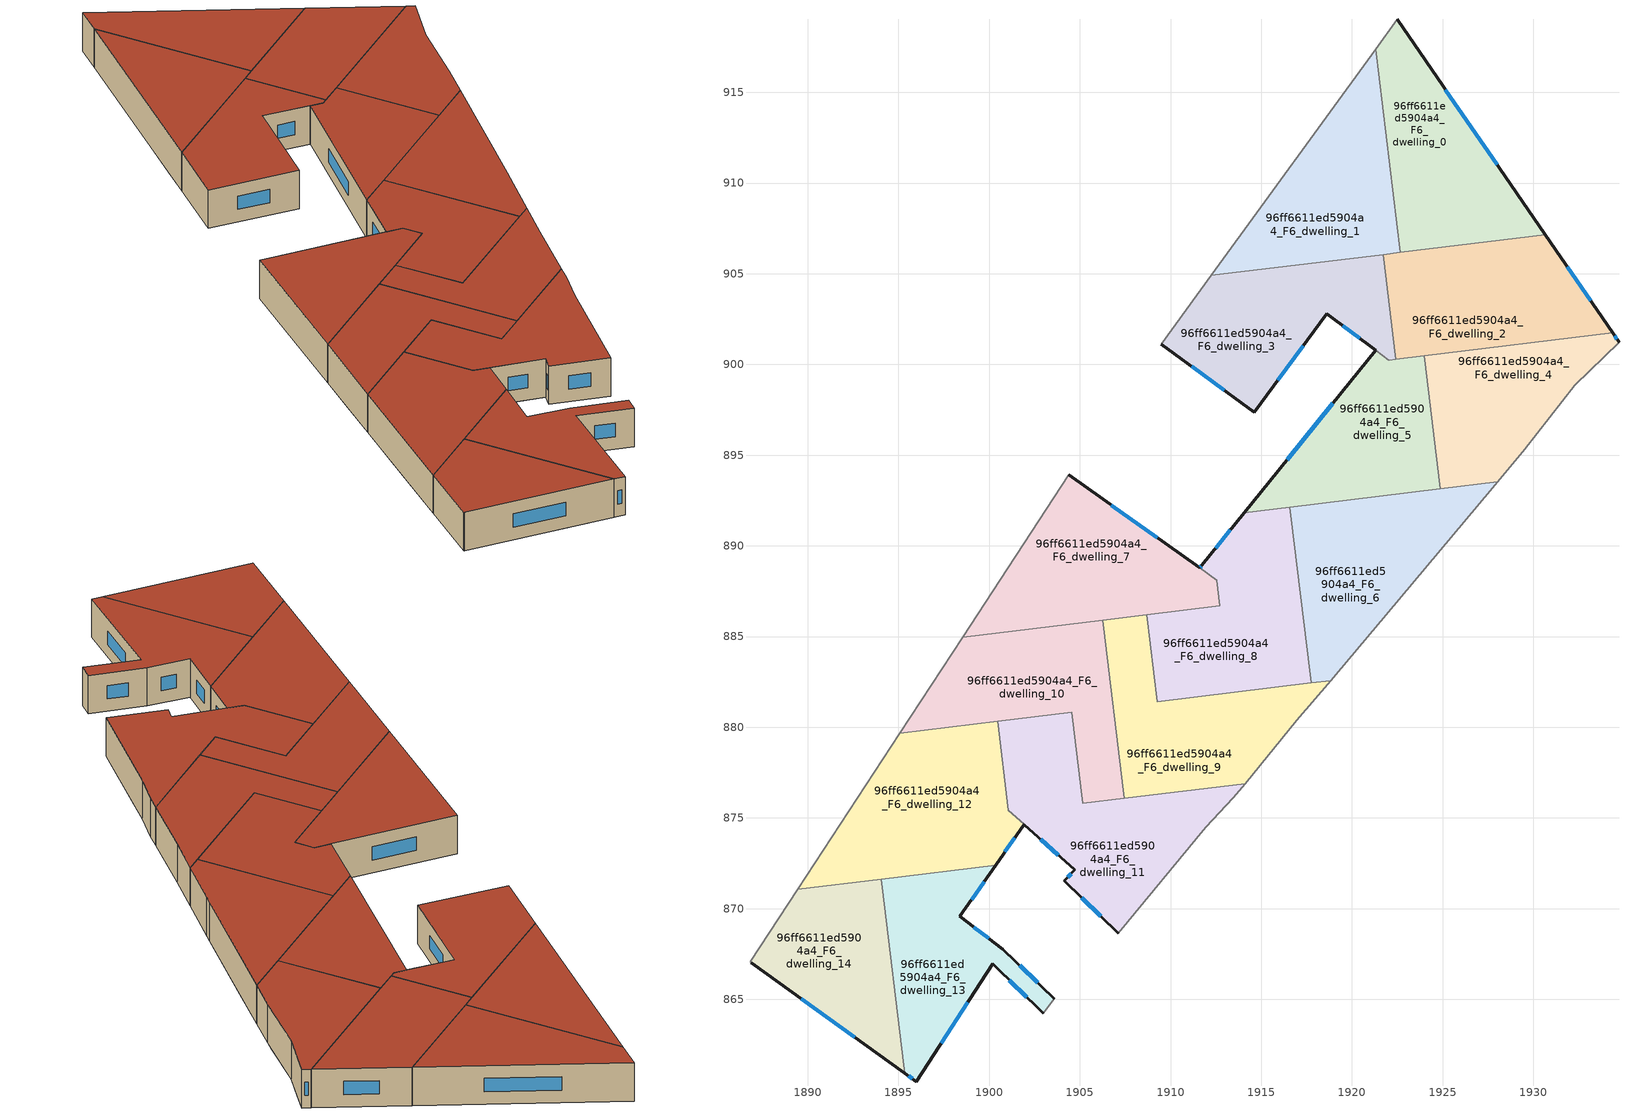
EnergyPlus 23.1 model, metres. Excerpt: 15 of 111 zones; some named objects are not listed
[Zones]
96ff6611ed5904a4_F6_dwelling_0
 floor to 96ff6611ed5904a4_F5_dwelling_0 (EU_floor_Construction): 1926.45,913.25 1930.65,907.14 1924.36,906.38 1922.68,907.47 z18
 floor to 96ff6611ed5904a4_F5_dwelling_1 (EU_floor_Construction): 1922.49,919.01 1926.45,913.25 1922.68,907.47 1922.49,907.6 1921.3,917.37 z18
 floor to 96ff6611ed5904a4_F5_dwelling_3 (EU_floor_Construction): 1924.36,906.38 1922.66,906.17 1922.49,907.6 z18
 wall outside (EU_wall_Construction): 1930.65,907.14 1922.49,919.01 z18:21
 wall adiabatic (EU_wall_Construction): 1922.49,919.01 1921.3,917.37 z18:21
 wall to 96ff6611ed5904a4_F6_dwelling_1 (EU_wall_Construction): 1921.3,917.37 1922.66,906.17 z18:21
 wall to 96ff6611ed5904a4_F6_dwelling_2 (EU_wall_Construction): 1922.66,906.17 1930.65,907.14 z18:21
 window (EU_Window_Construction): 1928,911 1925.14,915.15 z18.98:20.02
 roof outside (EU_roof_Construction): 1930.65,907.14 1922.49,919.01 1921.3,917.37 1922.66,906.17 z21
96ff6611ed5904a4_F6_dwelling_1
 floor to 96ff6611ed5904a4_F5_dwelling_3 (EU_floor_Construction): 1922.49,907.6 1922.66,906.17 1915.72,905.33 1913.58,906.73 1916.87,911.27 z18
 floor to 96ff6611ed5904a4_F5_dwelling_5 (EU_floor_Construction): 1915.72,905.33 1912.25,904.91 1913.58,906.73 z18
 floor to 96ff6611ed5904a4_F5_dwelling_1 (EU_floor_Construction): 1921.3,917.37 1922.49,907.6 1916.87,911.27 z18
 wall adiabatic (EU_wall_Construction): 1921.3,917.37 1912.25,904.91 z18:21
 wall to 96ff6611ed5904a4_F6_dwelling_3 (EU_wall_Construction): 1912.25,904.91 1921.72,906.06 z18:21
 wall to 96ff6611ed5904a4_F6_dwelling_2 (EU_wall_Construction): 1921.72,906.06 1922.66,906.17 z18:21
 roof outside (EU_roof_Construction): 1922.66,906.17 1921.3,917.37 1912.25,904.91 z21
96ff6611ed5904a4_F6_dwelling_10
 floor to 96ff6611ed5904a4_F5_dwelling_11 (EU_floor_Construction): 1906.53,883.69 1906.76,881.82 1904.79,878.81 1904.55,880.83 1899.96,880.28 1896.81,882.33 1898.55,884.97 1903.62,885.59 z18
 floor to 96ff6611ed5904a4_F5_dwelling_13 (EU_floor_Construction): 1899.96,880.28 1895.08,879.68 1896.81,882.33 z18
 floor to 96ff6611ed5904a4_F5_dwelling_9 (EU_floor_Construction): 1906.26,885.91 1906.53,883.69 1903.62,885.59 z18
 floor to 96ff6611ed5904a4_F5_dwelling_10 (EU_floor_Construction): 1906.76,881.82 1907.46,876.08 1906.54,875.97 1905.02,876.97 1904.79,878.81 z18
 floor adiabatic (EU_floor_Construction): 1906.54,875.97 1905.16,875.8 1905.02,876.97 z18
 wall adiabatic (EU_wall_Construction): 1898.55,884.97 1895.08,879.68 z18:21
 wall to 96ff6611ed5904a4_F6_dwelling_9 (EU_wall_Construction): 1907.46,876.08 1906.26,885.91 z18:21
 wall to 96ff6611ed5904a4_F6_dwelling_11 (EU_wall_Construction): 1900.47,880.34 1904.55,880.83 1905.16,875.8 1907.46,876.08 z18:21
 wall to 96ff6611ed5904a4_F6_dwelling_7 (EU_wall_Construction): 1906.26,885.91 1898.55,884.97 z18:21
 wall to 96ff6611ed5904a4_F6_dwelling_12 (EU_wall_Construction): 1895.08,879.68 1900.46,880.34 z18:21
 roof outside (EU_roof_Construction): 1907.46,876.08 1906.26,885.91 1898.55,884.97 1895.08,879.68 1904.55,880.83 1905.16,875.8 z21
96ff6611ed5904a4_F6_dwelling_11
 floor to 96ff6611ed5904a4_F5_dwelling_12 (EU_floor_Construction): 1906.54,875.97 1910.84,873.16 1907.11,868.65 1904.13,871.53 1904.72,872.13 1901.06,875.42 1900.89,876.86 1902.17,878.83 1905.02,876.97 1905.16,875.8 z18
 floor to 96ff6611ed5904a4_F5_dwelling_10 (EU_floor_Construction): 1914.1,876.89 1913.47,876.11 1911.95,874.49 1910.84,873.16 1906.54,875.97 z18; 1904.79,878.81 1905.02,876.97 1904.02,877.62 z18
 floor to 96ff6611ed5904a4_F5_dwelling_11 (EU_floor_Construction): 1904.55,880.83 1904.79,878.81 1904.02,877.62 1900.52,879.91 1900.46,880.34 z18
 floor to 96ff6611ed5904a4_F5_dwelling_13 (EU_floor_Construction): 1902.17,878.83 1900.89,876.86 1900.52,879.91 z18
 wall outside (EU_wall_Construction): 1901.93,874.64 1904.72,872.13 1904.13,871.53 1907.11,868.65 z18:21
 wall adiabatic (EU_wall_Construction): 1907.11,868.65 1911.95,874.49 1913.47,876.11 1914.1,876.89 z18:21
 wall to 96ff6611ed5904a4_F6_dwelling_12 (EU_wall_Construction): 1901.06,875.42 1901.93,874.64 / 1900.46,880.34 1901.06,875.43 z18:21
 wall to 96ff6611ed5904a4_F6_dwelling_9 (EU_wall_Construction): 1914.1,876.89 1907.46,876.08 z18:21
 window (EU_Window_Construction): 1905.1,870.6 1906.14,869.59 / 1904.53,871.94 1904.32,871.73 / 1902.84,873.83 1903.81,872.95 z18.98:20.02
 roof outside (EU_roof_Construction): 1911.95,874.49 1913.47,876.11 1914.1,876.89 1905.16,875.8 1904.55,880.83 1900.46,880.34 1901.06,875.43 1904.72,872.13 1904.13,871.53 1907.11,868.65 z21
96ff6611ed5904a4_F6_dwelling_12
 floor to 96ff6611ed5904a4_F5_dwelling_13 (EU_floor_Construction): 1900.52,879.91 1900.89,876.86 1897.76,872.08 1896.84,871.97 1892.07,875.08 1895.08,879.68 1899.96,880.28 z18
 floor to 96ff6611ed5904a4_F5_dwelling_12 (EU_floor_Construction): 1900.89,876.86 1901.06,875.42 1901.93,874.64 1900.36,872.39 1897.76,872.08 z18
 floor to 96ff6611ed5904a4_F5_dwelling_15 (EU_floor_Construction): 1896.84,871.97 1889.44,871.07 1892.07,875.08 z18
 floor to 96ff6611ed5904a4_F5_dwelling_11 (EU_floor_Construction): 1900.46,880.34 1900.52,879.91 1899.96,880.28 z18
 wall outside (EU_wall_Construction): 1900.36,872.39 1901.93,874.64 z18:21
 wall adiabatic (EU_wall_Construction): 1895.08,879.68 1889.44,871.07 z18:21
 wall to 96ff6611ed5904a4_F6_dwelling_13 (EU_wall_Construction): 1894.05,871.63 1900.36,872.39 z18:21
 wall to 96ff6611ed5904a4_F6_dwelling_14 (EU_wall_Construction): 1889.44,871.07 1894.05,871.63 z18:21
 window (EU_Window_Construction): 1900.87,873.13 1901.42,873.91 z18.98:20.02
 roof outside (EU_roof_Construction): 1900.36,872.39 1901.93,874.64 1901.06,875.42 1900.46,880.34 1895.08,879.68 1889.44,871.07 z21
96ff6611ed5904a4_F6_dwelling_13
 floor to 96ff6611ed5904a4_F5_dwelling_14 (EU_floor_Construction): 1899.05,870.52 1898.39,869.57 1900.75,867.77 1903.6,865.02 1902.97,864.23 1900.21,866.95 1895.98,860.47 1895.35,860.93 1894.46,868.3 1896.85,871.96 z18
 floor to 96ff6611ed5904a4_F5_dwelling_13 (EU_floor_Construction): 1897.76,872.08 1897.43,871.58 1896.84,871.97 z18
 floor to 96ff6611ed5904a4_F5_dwelling_12 (EU_floor_Construction): 1900.36,872.39 1899.05,870.52 1897.43,871.58 1897.76,872.08 z18
 floor to 96ff6611ed5904a4_F5_dwelling_15 (EU_floor_Construction): 1896.85,871.96 1894.46,868.3 1894.05,871.63 1896.84,871.97 z18
 wall outside (EU_wall_Construction): 1895.35,860.93 1895.98,860.47 1900.21,866.95 1902.97,864.23 / 1903.6,865.02 1900.75,867.77 1898.39,869.57 1900.36,872.39 z18:21
 wall adiabatic (EU_wall_Construction): 1902.97,864.23 1903.6,865.02 z18:21
 wall to 96ff6611ed5904a4_F6_dwelling_14 (EU_wall_Construction): 1894.05,871.63 1895.35,860.93 z18:21
 window (EU_Window_Construction): 1901.11,866.07 1902.08,865.12 / 1897.35,862.58 1898.83,864.85 / 1895.56,860.78 1895.78,860.62 / 1899.03,870.49 1899.72,871.48 / 1899.98,868.36 1899.16,868.99 / 1902.67,865.92 1901.68,866.88 z18.98:20.02
 roof outside (EU_roof_Construction): 1902.97,864.23 1903.6,865.02 1900.75,867.77 1898.39,869.57 1900.36,872.39 1894.05,871.63 1895.35,860.93 1895.98,860.47 1900.21,866.95 z21
96ff6611ed5904a4_F6_dwelling_14
 floor to 96ff6611ed5904a4_F5_dwelling_15 (EU_floor_Construction): 1894.05,871.63 1894.46,868.3 1891.46,863.72 1886.82,867.07 1889.44,871.07 z18
 floor to 96ff6611ed5904a4_F5_dwelling_14 (EU_floor_Construction): 1894.46,868.3 1895.35,860.93 1891.46,863.72 z18
 wall outside (EU_wall_Construction): 1886.89,867.01 1895.35,860.93 z18:21
 wall adiabatic (EU_wall_Construction): 1889.44,871.07 1886.82,867.07 1886.89,867.01 z18:21
 window (EU_Window_Construction): 1889.64,865.03 1892.6,862.91 z18.98:20.02
 roof outside (EU_roof_Construction): 1895.35,860.93 1894.05,871.63 1889.44,871.07 1886.82,867.07 1886.89,867.01 z21
96ff6611ed5904a4_F6_dwelling_2
 floor to 96ff6611ed5904a4_F5_dwelling_3 (EU_floor_Construction): 1925.04,905.93 1922.26,901.67 1921.72,906.06 1924.36,906.38 z18
 floor to 96ff6611ed5904a4_F5_dwelling_0 (EU_floor_Construction): 1930.65,907.14 1934.37,901.74 1931.91,901.44 1924.36,906.38 z18
 floor to 96ff6611ed5904a4_F5_dwelling_2 (EU_floor_Construction): 1931.91,901.44 1923.27,900.39 1922.34,901.01 1922.26,901.67 1925.04,905.93 z18
 floor to 96ff6611ed5904a4_F5_dwelling_4 (EU_floor_Construction): 1923.27,900.39 1922.42,900.29 1922.34,901 z18
 wall outside (EU_wall_Construction): 1934.37,901.74 1930.65,907.14 z18:21
 wall to 96ff6611ed5904a4_F6_dwelling_3 (EU_wall_Construction): 1921.72,906.06 1922.42,900.29 z18:21
 wall to 96ff6611ed5904a4_F6_dwelling_4 (EU_wall_Construction): 1923.97,900.48 1934.37,901.74 z18:21
 wall to 96ff6611ed5904a4_F6_dwelling_5 (EU_wall_Construction): 1922.42,900.29 1923.97,900.48 z18:21
 window (EU_Window_Construction): 1933.16,903.5 1931.86,905.39 z18.98:20.02
 roof outside (EU_roof_Construction): 1934.37,901.74 1930.65,907.14 1921.72,906.06 1922.42,900.29 z21
96ff6611ed5904a4_F6_dwelling_3
 floor to 96ff6611ed5904a4_F5_dwelling_5 (EU_floor_Construction): 1918.94,903.22 1914.61,897.37 1909.5,901.11 1912.25,904.91 1915.72,905.33 z18
 floor to 96ff6611ed5904a4_F5_dwelling_4 (EU_floor_Construction): 1922.34,901 1922.42,900.29 1922.04,900.24 1921.31,900.78 1921.79,901.36 z18
 floor to 96ff6611ed5904a4_F5_dwelling_3 (EU_floor_Construction): 1921.72,906.06 1922.26,901.67 1921.98,901.24 1921.78,901.37 1921.31,900.78 1918.62,902.78 1918.94,903.22 1915.72,905.33 z18
 floor to 96ff6611ed5904a4_F5_dwelling_2 (EU_floor_Construction): 1922.26,901.67 1922.34,901.01 1921.98,901.24 z18
 wall outside (EU_wall_Construction): 1909.5,901.11 1914.61,897.37 1918.62,902.78 1921.31,900.79 z18:21
 wall adiabatic (EU_wall_Construction): 1912.25,904.91 1909.5,901.11 z18:21
 wall to 96ff6611ed5904a4_F6_dwelling_5 (EU_wall_Construction): 1921.31,900.78 1922.04,900.24 1922.42,900.29 z18:21
 window (EU_Window_Construction): 1919.49,902.13 1920.43,901.44 / 1915.91,899.13 1917.31,901.02 / 1911.16,899.9 1912.95,898.59 z18.98:20.02
 roof outside (EU_roof_Construction): 1922.04,900.24 1922.42,900.29 1921.72,906.06 1912.25,904.91 1909.5,901.11 1914.61,897.37 1918.62,902.78 z21
96ff6611ed5904a4_F6_dwelling_4
 floor to 96ff6611ed5904a4_F5_dwelling_2 (EU_floor_Construction): 1933.71,900.26 1932.27,898.86 1930.04,895.97 1924.05,899.89 1923.97,900.48 1931.91,901.44 z18
 floor to 96ff6611ed5904a4_F5_dwelling_4 (EU_floor_Construction): 1930.04,895.97 1929.53,895.31 1928.04,893.53 1924.87,893.15 1924.05,899.89 z18
 floor to 96ff6611ed5904a4_F5_dwelling_0 (EU_floor_Construction): 1934.37,901.74 1934.72,901.23 1933.71,900.26 1931.91,901.44 z18
 wall outside (EU_wall_Construction): 1934.72,901.23 1934.37,901.74 z18:21
 wall to 96ff6611ed5904a4_F6_dwelling_5 (EU_wall_Construction): 1923.97,900.48 1924.87,893.15 z18:21
 wall adiabatic (EU_wall_Construction): 1928.04,893.53 1929.53,895.31 1932.27,898.86 1934.72,901.23 z18:21
 wall to 96ff6611ed5904a4_F6_dwelling_6 (EU_wall_Construction): 1924.87,893.15 1928.04,893.53 z18:21
 window (EU_Window_Construction): 1934.6,901.4 1934.48,901.58 z18.98:20.02
 roof outside (EU_roof_Construction): 1929.53,895.31 1932.27,898.86 1934.72,901.23 1934.37,901.74 1923.97,900.48 1924.87,893.15 1928.04,893.53 z21
96ff6611ed5904a4_F6_dwelling_5
 floor to 96ff6611ed5904a4_F5_dwelling_4 (EU_floor_Construction): 1924.05,899.89 1924.87,893.15 1922.53,892.86 1917.54,896.13 1921.31,900.78 1922.04,900.24 1923.27,900.39 z18
 floor to 96ff6611ed5904a4_F5_dwelling_2 (EU_floor_Construction): 1923.97,900.48 1924.05,899.89 1923.27,900.39 z18
 floor to 96ff6611ed5904a4_F5_dwelling_6 (EU_floor_Construction): 1922.53,892.86 1919.82,892.53 1920.79,894 z18
 floor to 96ff6611ed5904a4_F5_dwelling_7 (EU_floor_Construction): 1920.79,894 1919.82,892.53 1914.07,891.83 1917.54,896.12 z18
 wall outside (EU_wall_Construction): 1921.31,900.78 1914.07,891.83 z18:21
 wall to 96ff6611ed5904a4_F6_dwelling_8 (EU_wall_Construction): 1914.07,891.83 1916.58,892.14 z18:21
 wall to 96ff6611ed5904a4_F6_dwelling_6 (EU_wall_Construction): 1916.58,892.14 1924.87,893.15 z18:21
 window (EU_Window_Construction): 1918.95,897.87 1916.42,894.74 z18.98:20.02
 roof outside (EU_roof_Construction): 1924.87,893.15 1923.97,900.48 1922.04,900.24 1921.31,900.78 1914.07,891.83 z21
96ff6611ed5904a4_F6_dwelling_6
 floor to 96ff6611ed5904a4_F5_dwelling_6 (EU_floor_Construction): 1925.73,890.78 1921.6,885.84 1921.23,885.4 1919.08,882.87 1917.59,883.84 1917.05,888.29 1919.82,892.53 1922.53,892.86 z18
 floor to 96ff6611ed5904a4_F5_dwelling_4 (EU_floor_Construction): 1928.04,893.53 1925.73,890.78 1922.53,892.86 z18
 floor to 96ff6611ed5904a4_F5_dwelling_7 (EU_floor_Construction): 1919.82,892.53 1917.05,888.29 1916.58,892.14 z18
 floor to 96ff6611ed5904a4_F5_dwelling_8 (EU_floor_Construction): 1919.08,882.87 1918.82,882.57 1917.76,882.44 1917.59,883.84 z18
 wall adiabatic (EU_wall_Construction): 1918.82,882.57 1921.15,885.32 1921.6,885.84 1928.04,893.53 z18:21
 wall to 96ff6611ed5904a4_F6_dwelling_8 (EU_wall_Construction): 1916.58,892.14 1917.76,882.44 z18:21
 wall to 96ff6611ed5904a4_F6_dwelling_9 (EU_wall_Construction): 1917.76,882.44 1918.82,882.57 z18:21
 roof outside (EU_roof_Construction): 1921.6,885.84 1928.04,893.53 1916.58,892.14 1917.76,882.44 1918.82,882.57 1921.15,885.32 z21
96ff6611ed5904a4_F6_dwelling_7
 floor to 96ff6611ed5904a4_F5_dwelling_9 (EU_floor_Construction): 1911.6,888.78 1911.06,888.11 1911.25,887.99 1910.2,886.39 1903.62,885.59 1900.35,887.73 1904.4,893.91 z18
 floor to 96ff6611ed5904a4_F5_dwelling_7 (EU_floor_Construction): 1912.55,888.11 1912.67,887.05 1911.25,887.99 1911.06,888.11 1911.6,888.78 z18
 floor adiabatic (EU_floor_Construction): 1903.62,885.59 1898.55,884.97 1900.35,887.73 z18
 floor to 96ff6611ed5904a4_F5_dwelling_8 (EU_floor_Construction): 1912.67,887.05 1912.72,886.7 1910.2,886.39 1911.25,887.99 z18
 wall outside (EU_wall_Construction): 1911.6,888.78 1904.4,893.91 z18:21
 wall adiabatic (EU_wall_Construction): 1904.4,893.91 1898.55,884.97 z18:21
 wall to 96ff6611ed5904a4_F6_dwelling_8 (EU_wall_Construction): 1912.55,888.11 1911.6,888.78 / 1908.68,886.21 1912.72,886.7 1912.55,888.1 z18:21
 wall to 96ff6611ed5904a4_F6_dwelling_9 (EU_wall_Construction): 1906.26,885.91 1908.68,886.21 z18:21
 window (EU_Window_Construction): 1909.26,890.45 1906.74,892.25 z18.98:20.02
 roof outside (EU_roof_Construction): 1912.72,886.7 1912.55,888.1 1904.4,893.91 1898.55,884.97 z21
96ff6611ed5904a4_F6_dwelling_8
 floor to 96ff6611ed5904a4_F5_dwelling_7 (EU_floor_Construction): 1916.58,892.14 1917.05,888.29 1915.18,885.42 1912.67,887.05 1912.55,888.11 1911.6,888.78 1912.99,890.5 1914.07,891.83 z18
 floor to 96ff6611ed5904a4_F5_dwelling_8 (EU_floor_Construction): 1917.59,883.84 1917.76,882.44 1909.9,881.49 1909.19,881.95 1908.9,884.39 1910.2,886.39 1912.72,886.7 1912.67,887.05 z18
 floor to 96ff6611ed5904a4_F5_dwelling_10 (EU_floor_Construction): 1909.9,881.49 1909.26,881.41 1909.19,881.95 z18
 floor to 96ff6611ed5904a4_F5_dwelling_6 (EU_floor_Construction): 1917.05,888.29 1917.59,883.84 1915.18,885.42 z18
 floor to 96ff6611ed5904a4_F5_dwelling_9 (EU_floor_Construction): 1910.2,886.39 1908.9,884.39 1908.68,886.21 z18
 wall outside (EU_wall_Construction): 1914.07,891.83 1911.72,888.93 1911.6,888.78 z18:21
 wall to 96ff6611ed5904a4_F6_dwelling_9 (EU_wall_Construction): 1908.68,886.21 1909.26,881.41 1917.76,882.44 z18:21
 window (EU_Window_Construction): 1911.68,888.88 1911.64,888.83 / 1913.3,890.89 1912.48,889.88 z18.98:20.02
 roof outside (EU_roof_Construction): 1917.76,882.44 1916.58,892.14 1914.07,891.83 1911.72,888.93 1911.6,888.78 1912.55,888.11 1912.72,886.7 1908.68,886.21 1909.26,881.41 z21
96ff6611ed5904a4_F6_dwelling_9
 floor to 96ff6611ed5904a4_F5_dwelling_10 (EU_floor_Construction): 1915.09,878.09 1914.1,876.89 1907.46,876.08 1906.76,881.82 1907.55,883.03 1909.19,881.95 1909.26,881.41 1909.9,881.49 z18
 floor to 96ff6611ed5904a4_F5_dwelling_9 (EU_floor_Construction): 1908.68,886.21 1908.9,884.39 1907.87,882.82 1906.53,883.69 1906.26,885.91 z18
 floor to 96ff6611ed5904a4_F5_dwelling_8 (EU_floor_Construction): 1918.82,882.57 1917.08,880.52 1916.96,880.37 1915.09,878.09 1909.9,881.49 z18; 1908.9,884.39 1909.19,881.95 1907.87,882.82 z18
 floor to 96ff6611ed5904a4_F5_dwelling_11 (EU_floor_Construction): 1907.54,883.03 1906.76,881.82 1906.53,883.69 z18
 wall adiabatic (EU_wall_Construction): 1914.1,876.89 1916.96,880.37 1918.82,882.57 z18:21
 roof outside (EU_roof_Construction): 1916.96,880.37 1918.82,882.57 1909.26,881.41 1908.68,886.21 1906.26,885.91 1907.46,876.08 1914.1,876.89 z21
[Building]
EU S2 Campaign: North Axis=0; Terrain=City; Solar Distribution=FullExterior
[Site:Location]
Bologna: Latitude=44.5; Longitude=11.25; Time Zone=1; Elevation=37
[SizingPeriod:WeatherFileDays]
AnnualSizingPeriod: Begin Month=1; Begin Day of Month=1; End Month=12; End Day of Month=31; Day of Week for Start Day=Monday; Use Weather File Daylight Saving Period=No; Use Weather File Rain and Snow Indicators=No
[MATERIAL]
EU_InternalMass_Material: Roughness=MediumRough; Thickness=0.1; Conductivity=1; Density=1800; Specific Heat=900; Thermal Absorptance=0.9; Solar Absorptance=0.7; Visible Absorptance=0.7
[MATERIAL:NOMASS] Roughness=MediumRough; Thermal Absorptance=0.9; Solar Absorptance=0.7; Visible Absorptance=0.7
Name | Thermal Resistance
EU_wall_NoMass | 0.905828
EU_roof_NoMass | 0.37593
EU_floor_NoMass | 0.67114
[WINDOWMATERIAL:SIMPLEGLAZINGSYSTEM]
EU_Window_SimpleGlazing: UFactor=4.52486; Solar Heat Gain Coefficient=0.85; Visible Transmittance=0.85
[CONSTRUCTION]
EU_wall_Construction: EU_wall_NoMass
EU_roof_Construction: EU_roof_NoMass
EU_floor_Construction: EU_floor_NoMass
EU_Window_Construction: EU_Window_SimpleGlazing
EU_InternalMass_Construction: EU_InternalMass_Material
[ZONE] Type=1; Multiplier=1; Ceiling Height=autocalculate; Floor Area=autocalculate; Part of Total Floor Area=Yes
Name | Volume
96ff6611ed5904a4_F6_dwelling_0 | 177.546
96ff6611ed5904a4_F6_dwelling_1 | 177.551
96ff6611ed5904a4_F6_dwelling_10 | 177.527
96ff6611ed5904a4_F6_dwelling_11 | 202.621
96ff6611ed5904a4_F6_dwelling_12 | 206.595
96ff6611ed5904a4_F6_dwelling_13 | 150.487
96ff6611ed5904a4_F6_dwelling_14 | 150.48
96ff6611ed5904a4_F6_dwelling_2 | 183.281
96ff6611ed5904a4_F6_dwelling_3 | 182.077
96ff6611ed5904a4_F6_dwelling_4 | 156.563
96ff6611ed5904a4_F6_dwelling_5 | 157.802
96ff6611ed5904a4_F6_dwelling_6 | 185.139
96ff6611ed5904a4_F6_dwelling_7 | 190.619
96ff6611ed5904a4_F6_dwelling_8 | 187.225
96ff6611ed5904a4_F6_dwelling_9 | 177.558
[INTERNALMASS] Construction=EU_InternalMass_Construction
Name | Zone or ZoneList | Surface Area
96ff6611ed5904a4_F6_dwelling_0_EU_InternalMass | 96ff6611ed5904a4_F6_dwelling_0 | 59.1788
96ff6611ed5904a4_F6_dwelling_1_EU_InternalMass | 96ff6611ed5904a4_F6_dwelling_1 | 59.1881
96ff6611ed5904a4_F6_dwelling_2_EU_InternalMass | 96ff6611ed5904a4_F6_dwelling_2 | 61.0968
96ff6611ed5904a4_F6_dwelling_3_EU_InternalMass | 96ff6611ed5904a4_F6_dwelling_3 | 60.6922
96ff6611ed5904a4_F6_dwelling_4_EU_InternalMass | 96ff6611ed5904a4_F6_dwelling_4 | 52.1872
96ff6611ed5904a4_F6_dwelling_5_EU_InternalMass | 96ff6611ed5904a4_F6_dwelling_5 | 52.6039
96ff6611ed5904a4_F6_dwelling_6_EU_InternalMass | 96ff6611ed5904a4_F6_dwelling_6 | 61.7103
96ff6611ed5904a4_F6_dwelling_7_EU_InternalMass | 96ff6611ed5904a4_F6_dwelling_7 | 63.5484
96ff6611ed5904a4_F6_dwelling_8_EU_InternalMass | 96ff6611ed5904a4_F6_dwelling_8 | 62.4082
96ff6611ed5904a4_F6_dwelling_9_EU_InternalMass | 96ff6611ed5904a4_F6_dwelling_9 | 59.1855
96ff6611ed5904a4_F6_dwelling_10_EU_InternalMass | 96ff6611ed5904a4_F6_dwelling_10 | 59.1777
96ff6611ed5904a4_F6_dwelling_11_EU_InternalMass | 96ff6611ed5904a4_F6_dwelling_11 | 67.5405
96ff6611ed5904a4_F6_dwelling_12_EU_InternalMass | 96ff6611ed5904a4_F6_dwelling_12 | 68.8645
96ff6611ed5904a4_F6_dwelling_13_EU_InternalMass | 96ff6611ed5904a4_F6_dwelling_13 | 50.1621
96ff6611ed5904a4_F6_dwelling_14_EU_InternalMass | 96ff6611ed5904a4_F6_dwelling_14 | 50.1596
[OTHEREQUIPMENT] Fuel Type=Electricity; Design Level Calculation Method=Watts/Area; Power per Zone Floor Area=1; Fraction Latent=0; Fraction Radiant=0; Fraction Lost=0; Carbon Dioxide Generation Rate=0; EndUse Subcategory=EU_Step8_InternalGains
Name | Zone or ZoneList or Space or SpaceList | Schedule
EU_Step8_InternalGain_96ff6611ed5904a4_F6_dwelling_0_f000 | 96ff6611ed5904a4_F6_dwelling_0 | EU_Step8_GainSchedule_96ff6611ed5904a4_F6_dwelling_0_f000
EU_Step8_InternalGain_96ff6611ed5904a4_F6_dwelling_1_f000 | 96ff6611ed5904a4_F6_dwelling_1 | EU_Step8_GainSchedule_96ff6611ed5904a4_F6_dwelling_1_f000
EU_Step8_InternalGain_96ff6611ed5904a4_F6_dwelling_2_f000 | 96ff6611ed5904a4_F6_dwelling_2 | EU_Step8_GainSchedule_96ff6611ed5904a4_F6_dwelling_2_f000
EU_Step8_InternalGain_96ff6611ed5904a4_F6_dwelling_3_f000 | 96ff6611ed5904a4_F6_dwelling_3 | EU_Step8_GainSchedule_96ff6611ed5904a4_F6_dwelling_3_f000
EU_Step8_InternalGain_96ff6611ed5904a4_F6_dwelling_4_f000 | 96ff6611ed5904a4_F6_dwelling_4 | EU_Step8_GainSchedule_96ff6611ed5904a4_F6_dwelling_4_f000
EU_Step8_InternalGain_96ff6611ed5904a4_F6_dwelling_5_f000 | 96ff6611ed5904a4_F6_dwelling_5 | EU_Step8_GainSchedule_96ff6611ed5904a4_F6_dwelling_5_f000
EU_Step8_InternalGain_96ff6611ed5904a4_F6_dwelling_6_f000 | 96ff6611ed5904a4_F6_dwelling_6 | EU_Step8_GainSchedule_96ff6611ed5904a4_F6_dwelling_6_f000
EU_Step8_InternalGain_96ff6611ed5904a4_F6_dwelling_7_f000 | 96ff6611ed5904a4_F6_dwelling_7 | EU_Step8_GainSchedule_96ff6611ed5904a4_F6_dwelling_7_f000
EU_Step8_InternalGain_96ff6611ed5904a4_F6_dwelling_8_f000 | 96ff6611ed5904a4_F6_dwelling_8 | EU_Step8_GainSchedule_96ff6611ed5904a4_F6_dwelling_8_f000
EU_Step8_InternalGain_96ff6611ed5904a4_F6_dwelling_9_f000 | 96ff6611ed5904a4_F6_dwelling_9 | EU_Step8_GainSchedule_96ff6611ed5904a4_F6_dwelling_9_f000
EU_Step8_InternalGain_96ff6611ed5904a4_F6_dwelling_10_f000 | 96ff6611ed5904a4_F6_dwelling_10 | EU_Step8_GainSchedule_96ff6611ed5904a4_F6_dwelling_10_f000
EU_Step8_InternalGain_96ff6611ed5904a4_F6_dwelling_11_f000 | 96ff6611ed5904a4_F6_dwelling_11 | EU_Step8_GainSchedule_96ff6611ed5904a4_F6_dwelling_11_f000
EU_Step8_InternalGain_96ff6611ed5904a4_F6_dwelling_12_f000 | 96ff6611ed5904a4_F6_dwelling_12 | EU_Step8_GainSchedule_96ff6611ed5904a4_F6_dwelling_12_f000
EU_Step8_InternalGain_96ff6611ed5904a4_F6_dwelling_13_f000 | 96ff6611ed5904a4_F6_dwelling_13 | EU_Step8_GainSchedule_96ff6611ed5904a4_F6_dwelling_13_f000
EU_Step8_InternalGain_96ff6611ed5904a4_F6_dwelling_14_f000 | 96ff6611ed5904a4_F6_dwelling_14 | EU_Step8_GainSchedule_96ff6611ed5904a4_F6_dwelling_14_f000
[ZONEVENTILATION:DESIGNFLOWRATE] Schedule=EU_AlwaysOn; Design Flow Rate Calculation Method=AirChanges/Hour; Air Changes per Hour=0.73129; Ventilation Type=Natural; Fan Pressure Rise=0; Fan Total Efficiency=1; Constant Term Coefficient=1; Temperature Term Coefficient=0; Velocity Term Coefficient=0; Velocity Squared Term Coefficient=0; Minimum Indoor Temperature=-100; Maximum Indoor Temperature=100; Delta Temperature=-100; Minimum Outdoor Temperature=-100; Maximum Outdoor Temperature=100; Maximum Wind Speed=40
Name | Zone or ZoneList or Space or SpaceList
EU_ConstantAir_96ff6611ed5904a4_F6_dwelling_0 | 96ff6611ed5904a4_F6_dwelling_0
EU_ConstantAir_96ff6611ed5904a4_F6_dwelling_1 | 96ff6611ed5904a4_F6_dwelling_1
EU_ConstantAir_96ff6611ed5904a4_F6_dwelling_2 | 96ff6611ed5904a4_F6_dwelling_2
EU_ConstantAir_96ff6611ed5904a4_F6_dwelling_3 | 96ff6611ed5904a4_F6_dwelling_3
EU_ConstantAir_96ff6611ed5904a4_F6_dwelling_4 | 96ff6611ed5904a4_F6_dwelling_4
EU_ConstantAir_96ff6611ed5904a4_F6_dwelling_5 | 96ff6611ed5904a4_F6_dwelling_5
EU_ConstantAir_96ff6611ed5904a4_F6_dwelling_6 | 96ff6611ed5904a4_F6_dwelling_6
EU_ConstantAir_96ff6611ed5904a4_F6_dwelling_7 | 96ff6611ed5904a4_F6_dwelling_7
EU_ConstantAir_96ff6611ed5904a4_F6_dwelling_8 | 96ff6611ed5904a4_F6_dwelling_8
EU_ConstantAir_96ff6611ed5904a4_F6_dwelling_9 | 96ff6611ed5904a4_F6_dwelling_9
EU_ConstantAir_96ff6611ed5904a4_F6_dwelling_10 | 96ff6611ed5904a4_F6_dwelling_10
EU_ConstantAir_96ff6611ed5904a4_F6_dwelling_11 | 96ff6611ed5904a4_F6_dwelling_11
EU_ConstantAir_96ff6611ed5904a4_F6_dwelling_12 | 96ff6611ed5904a4_F6_dwelling_12
EU_ConstantAir_96ff6611ed5904a4_F6_dwelling_13 | 96ff6611ed5904a4_F6_dwelling_13
EU_ConstantAir_96ff6611ed5904a4_F6_dwelling_14 | 96ff6611ed5904a4_F6_dwelling_14
[HVACTEMPLATE:ZONE:IDEALLOADSAIRSYSTEM] System Availability Schedule=EU_AlwaysOn; Maximum Heating Supply Air Temperature=50; Minimum Cooling Supply Air Temperature=13; Maximum Heating Supply Air Humidity Ratio=0.0156; Minimum Cooling Supply Air Humidity Ratio=0.0077; Heating Limit=NoLimit; Cooling Limit=NoLimit; Heating Availability Schedule=EU_AlwaysOn; Cooling Availability Schedule=EU_CoolingOff; Dehumidification Control Type=ConstantSensibleHeatRatio; Cooling Sensible Heat Ratio=0.7; Dehumidification Setpoint=60; Humidification Control Type=None; Humidification Setpoint=30; Outdoor Air Method=None; Outdoor Air Flow Rate per Person=0.00944; Outdoor Air Flow Rate per Zone Floor Area=0; Outdoor Air Flow Rate per Zone=0; Demand Controlled Ventilation Type=None; Outdoor Air Economizer Type=NoEconomizer; Heat Recovery Type=None; Sensible Heat Recovery Effectiveness=0.7; Latent Heat Recovery Effectiveness=0.65
Name | Template Thermostat
96ff6611ed5904a4_F6_dwelling_0 | EU_HeatOnly_96ff6611ed5904a4_F6_dwelling_0
96ff6611ed5904a4_F6_dwelling_1 | EU_HeatOnly_96ff6611ed5904a4_F6_dwelling_1
96ff6611ed5904a4_F6_dwelling_2 | EU_HeatOnly_96ff6611ed5904a4_F6_dwelling_2
96ff6611ed5904a4_F6_dwelling_3 | EU_HeatOnly_96ff6611ed5904a4_F6_dwelling_3
96ff6611ed5904a4_F6_dwelling_4 | EU_HeatOnly_96ff6611ed5904a4_F6_dwelling_4
96ff6611ed5904a4_F6_dwelling_5 | EU_HeatOnly_96ff6611ed5904a4_F6_dwelling_5
96ff6611ed5904a4_F6_dwelling_6 | EU_HeatOnly_96ff6611ed5904a4_F6_dwelling_6
96ff6611ed5904a4_F6_dwelling_7 | EU_HeatOnly_96ff6611ed5904a4_F6_dwelling_7
96ff6611ed5904a4_F6_dwelling_8 | EU_HeatOnly_96ff6611ed5904a4_F6_dwelling_8
96ff6611ed5904a4_F6_dwelling_9 | EU_HeatOnly_96ff6611ed5904a4_F6_dwelling_9
96ff6611ed5904a4_F6_dwelling_10 | EU_HeatOnly_96ff6611ed5904a4_F6_dwelling_10
96ff6611ed5904a4_F6_dwelling_11 | EU_HeatOnly_96ff6611ed5904a4_F6_dwelling_11
96ff6611ed5904a4_F6_dwelling_12 | EU_HeatOnly_96ff6611ed5904a4_F6_dwelling_12
96ff6611ed5904a4_F6_dwelling_13 | EU_HeatOnly_96ff6611ed5904a4_F6_dwelling_13
96ff6611ed5904a4_F6_dwelling_14 | EU_HeatOnly_96ff6611ed5904a4_F6_dwelling_14
[SIZING:ZONE] Zone Cooling Design Supply Air Temperature Input Method=SupplyAirTemperature; Zone Cooling Design Supply Air Temperature=13; Zone Heating Design Supply Air Temperature Input Method=SupplyAirTemperature; Zone Heating Design Supply Air Temperature=50; Zone Cooling Design Supply Air Humidity Ratio=0.008; Zone Heating Design Supply Air Humidity Ratio=0.008; Cooling Design Air Flow Method=DesignDay; Cooling Design Air Flow Rate=0; Cooling Minimum Air Flow per Zone Floor Area=0.000762; Cooling Minimum Air Flow=0; Cooling Minimum Air Flow Fraction=0.2; Heating Design Air Flow Method=DesignDay; Heating Design Air Flow Rate=0; Heating Maximum Air Flow per Zone Floor Area=0.002032; Heating Maximum Air Flow=0.141576; Heating Maximum Air Flow Fraction=0.3; Account for Dedicated Outdoor Air System=No; Dedicated Outdoor Air System Control Strategy=NeutralSupplyAir; Dedicated Outdoor Air Low Setpoint Temperature for Design=autosize; Dedicated Outdoor Air High Setpoint Temperature for Design=autosize; Zone Load Sizing Method=Sensible Load Only No Latent Load; Zone Latent Cooling Design Supply Air Humidity Ratio Input Method=HumidityRatioDifference; Zone Cooling Design Supply Air Humidity Ratio Difference=0.005; Zone Latent Heating Design Supply Air Humidity Ratio Input Method=HumidityRatioDifference; Zone Humidification Design Supply Air Humidity Ratio Difference=0.005
96ff6611ed5904a4_F6_dwelling_0; 96ff6611ed5904a4_F6_dwelling_1; 96ff6611ed5904a4_F6_dwelling_2; 96ff6611ed5904a4_F6_dwelling_3; 96ff6611ed5904a4_F6_dwelling_4; 96ff6611ed5904a4_F6_dwelling_5; 96ff6611ed5904a4_F6_dwelling_6; 96ff6611ed5904a4_F6_dwelling_7; 96ff6611ed5904a4_F6_dwelling_8; 96ff6611ed5904a4_F6_dwelling_9; 96ff6611ed5904a4_F6_dwelling_10; 96ff6611ed5904a4_F6_dwelling_11; 96ff6611ed5904a4_F6_dwelling_12; 96ff6611ed5904a4_F6_dwelling_13; 96ff6611ed5904a4_F6_dwelling_14
[SCHEDULE:CONSTANT]
Name | Hourly Value
EU_AlwaysOn | 1
EU_CoolingOff | 0
[SCHEDULE:FILE] Column Number=1; Rows to Skip at Top=0; Number of Hours of Data=8760; Column Separator=Comma; Interpolate to Timestep=No; Minutes per Item=60; Adjust Schedule for Daylight Savings=Yes
Name | File
EU_Step8_GainSchedule_96ff6611ed5904a4_F6_dwelling_0_f000 | ../../schedules/96ff6611ed5904a4/96ff6611ed5904a4_F6_dwelling_0_f000_gain.csv
EU_Step8_GainSchedule_96ff6611ed5904a4_F6_dwelling_1_f000 | ../../schedules/96ff6611ed5904a4/96ff6611ed5904a4_F6_dwelling_1_f000_gain.csv
EU_Step8_GainSchedule_96ff6611ed5904a4_F6_dwelling_2_f000 | ../../schedules/96ff6611ed5904a4/96ff6611ed5904a4_F6_dwelling_2_f000_gain.csv
EU_Step8_GainSchedule_96ff6611ed5904a4_F6_dwelling_3_f000 | ../../schedules/96ff6611ed5904a4/96ff6611ed5904a4_F6_dwelling_3_f000_gain.csv
EU_Step8_GainSchedule_96ff6611ed5904a4_F6_dwelling_4_f000 | ../../schedules/96ff6611ed5904a4/96ff6611ed5904a4_F6_dwelling_4_f000_gain.csv
EU_Step8_GainSchedule_96ff6611ed5904a4_F6_dwelling_5_f000 | ../../schedules/96ff6611ed5904a4/96ff6611ed5904a4_F6_dwelling_5_f000_gain.csv
EU_Step8_GainSchedule_96ff6611ed5904a4_F6_dwelling_6_f000 | ../../schedules/96ff6611ed5904a4/96ff6611ed5904a4_F6_dwelling_6_f000_gain.csv
EU_Step8_GainSchedule_96ff6611ed5904a4_F6_dwelling_7_f000 | ../../schedules/96ff6611ed5904a4/96ff6611ed5904a4_F6_dwelling_7_f000_gain.csv
EU_Step8_GainSchedule_96ff6611ed5904a4_F6_dwelling_8_f000 | ../../schedules/96ff6611ed5904a4/96ff6611ed5904a4_F6_dwelling_8_f000_gain.csv
EU_Step8_GainSchedule_96ff6611ed5904a4_F6_dwelling_9_f000 | ../../schedules/96ff6611ed5904a4/96ff6611ed5904a4_F6_dwelling_9_f000_gain.csv
EU_Step8_GainSchedule_96ff6611ed5904a4_F6_dwelling_10_f000 | ../../schedules/96ff6611ed5904a4/96ff6611ed5904a4_F6_dwelling_10_f000_gain.csv
EU_Step8_GainSchedule_96ff6611ed5904a4_F6_dwelling_11_f000 | ../../schedules/96ff6611ed5904a4/96ff6611ed5904a4_F6_dwelling_11_f000_gain.csv
EU_Step8_GainSchedule_96ff6611ed5904a4_F6_dwelling_12_f000 | ../../schedules/96ff6611ed5904a4/96ff6611ed5904a4_F6_dwelling_12_f000_gain.csv
EU_Step8_GainSchedule_96ff6611ed5904a4_F6_dwelling_13_f000 | ../../schedules/96ff6611ed5904a4/96ff6611ed5904a4_F6_dwelling_13_f000_gain.csv
EU_Step8_GainSchedule_96ff6611ed5904a4_F6_dwelling_14_f000 | ../../schedules/96ff6611ed5904a4/96ff6611ed5904a4_F6_dwelling_14_f000_gain.csv
